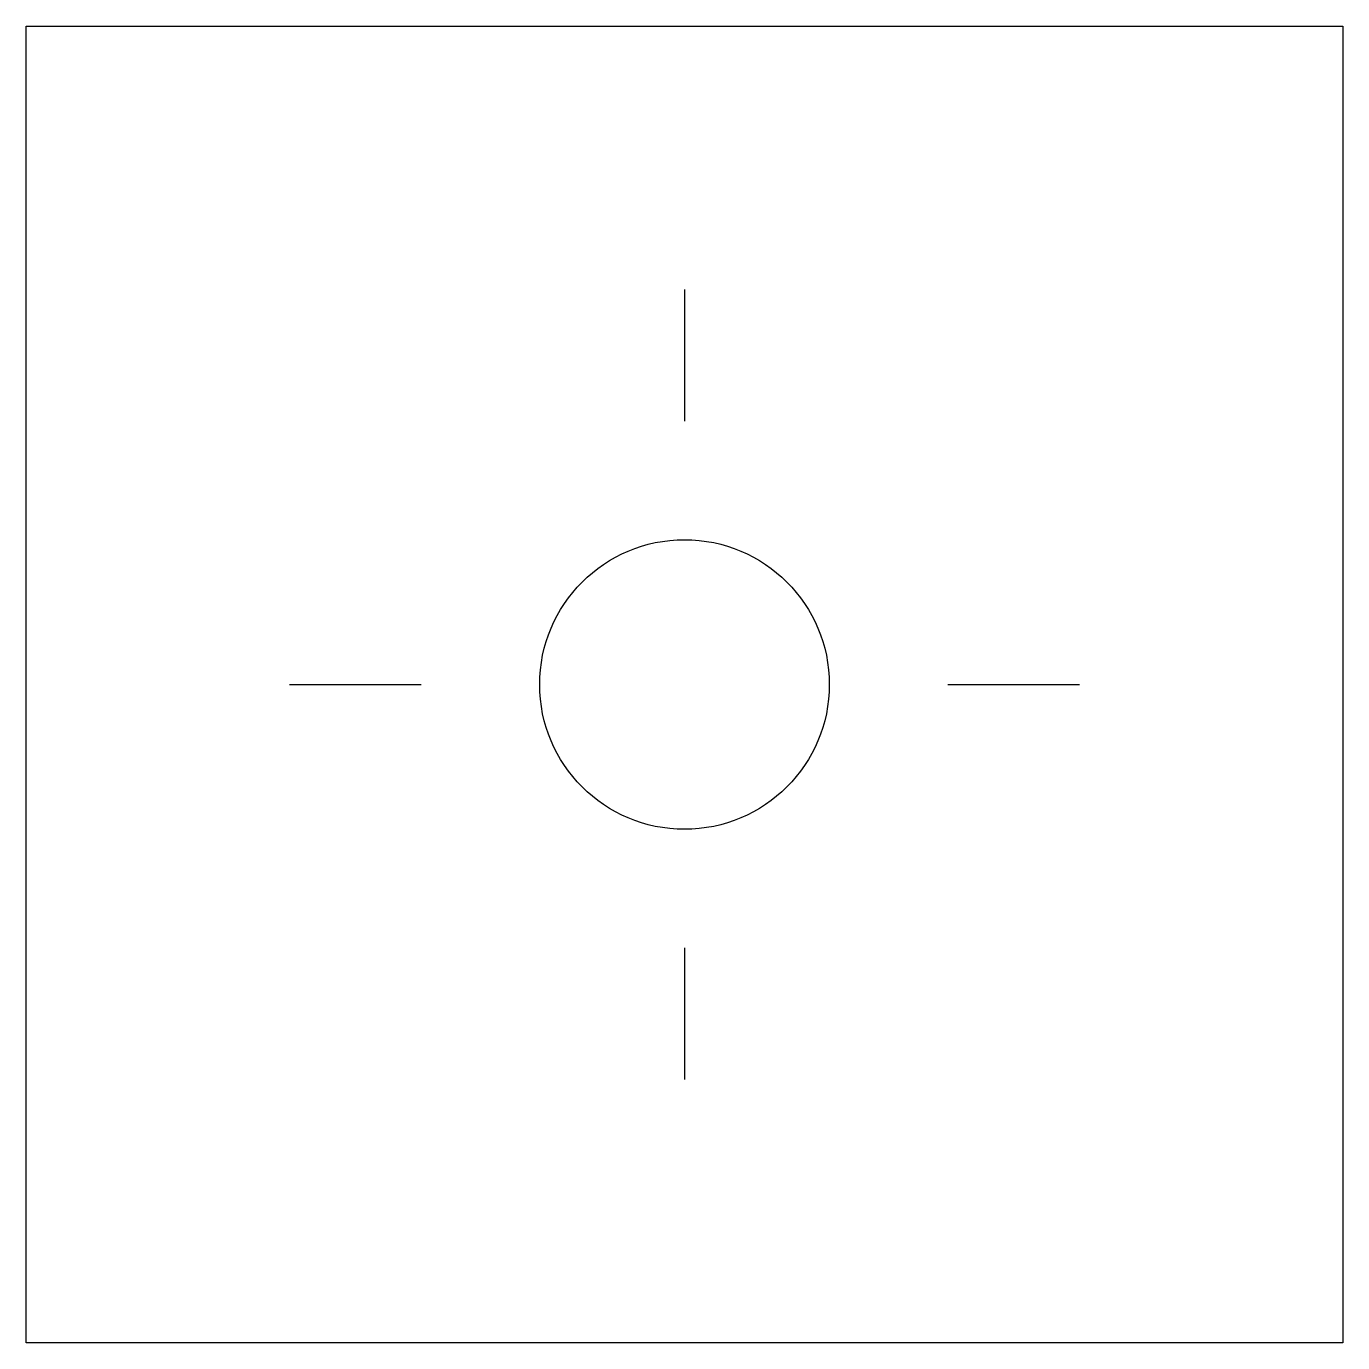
# Model space of a CAD drawing. Header units: millimetres. Extents: x -10 to 0, y 0 to 10.
import ezdxf

# ---------------------------------------------------------------- set-up
doc = ezdxf.new("R2010")
doc.units = ezdxf.units.MM
doc.layers.get('0').update_dxf_attribs({"lineweight": 25, "true_color": 0x000000})

msp = doc.modelspace()

# ---------------------------------------------------------------- linework, layer by layer
at = {"color": 7, "true_color": 0xffffff}
for p, q in [((-10, 10), (0, 10)), ((-10, 0), (-10, 10)), ((0, 10), (0, 0)), ((0, 0), (-10, 0))]:
    msp.add_line(p, q, dxfattribs=at)
for p, q in [((-5, 8), (-5, 7)), ((-8, 5), (-7, 5)), ((-3, 5), (-2, 5)), ((-5, 3), (-5, 2))]:
    msp.add_line(p, q)
msp.add_circle((-5, 5), 1.1)

doc.saveas('drawing.dxf')
